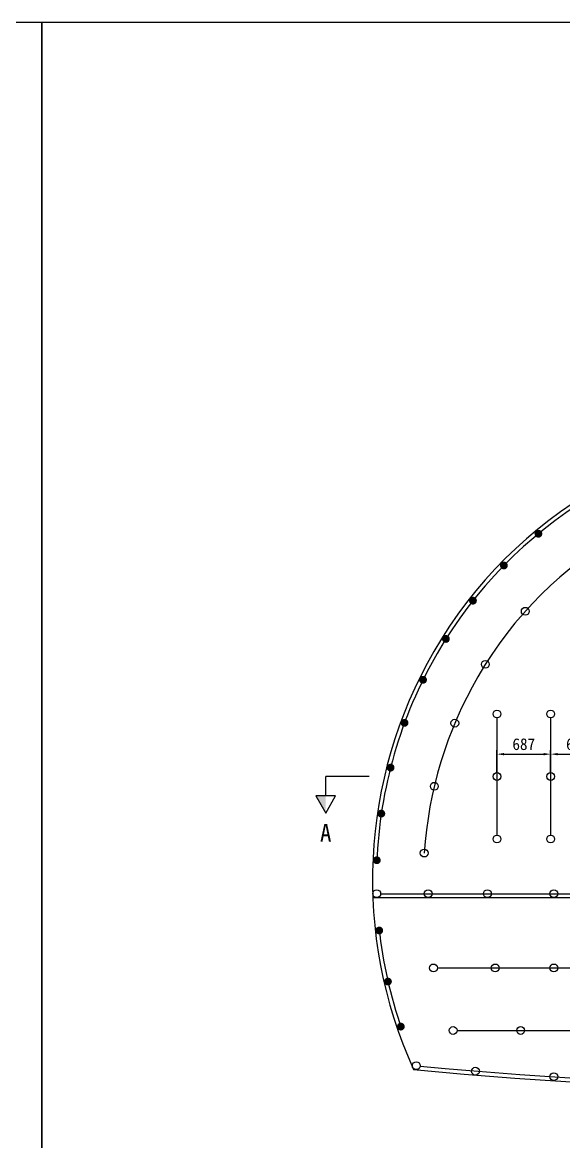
# Model space of a CAD drawing. Header units: millimetres. Extents: x -57518 to 189430, y -17322 to 123318.
# Drawn here: x 149380 to 156305, y 19953 to 34278 of the extents above; entities that cross this region are included whole.
import ezdxf
from ezdxf.enums import TextEntityAlignment as Align

# ---------------------------------------------------------------- set-up
doc = ezdxf.new("R2010")
doc.units = ezdxf.units.MM
doc.header["$LTSCALE"] = 500
doc.header["$PDMODE"] = 1
for name, color, linetype in [('CS-BLST', 4, 'Continuous'), ('CS-BLST-LIN1', 2, 'Continuous'), ('CS-BLST-LIN2', 2, 'Continuous'), ('CS-BLST-LIN3', 2, 'Continuous'), ('CS-BLST-TEX1', 6, 'Continuous'), ('CS-DIMS', 1, 'Continuous'), ('CS-EXCV', 3, 'E-DIGLN01'), ('CS-SYMB', 2, 'Continuous'), ('CS-TEX1', 6, 'Continuous'), ('CX-PAPR', 2, 'Continuous')]:
    doc.layers.add(name, color=color, linetype=linetype)
doc.styles.add('굴림체', font='')
doc.styles.get('굴림체').set_extended_font_data('GulimChe')
doc.linetypes.add('E-DIGLN01', pattern='A,0.9,-0.2,[19,kscals.shx,S=0.1,R=180,X=0,Y=0],0.9', length=2)
doc.dimstyles.new('DIM01-50', dxfattribs={"dimscale": 50, "dimtxt": 3, "dimasz": 1.8, "dimexe": 1, "dimexo": 1, "dimgap": 1, "dimtad": 1, "dimdec": 0, "dimzin": 9, "dimdsep": 46, "dimlunit": 6, "dimtxsty": '굴림체', "dimcen": 2.5, "dimclrt": 3, "dimadec": 4, "dimazin": 0, "dimtfac": 1, "dimtdec": 0, "dimtmove": 2, "dimatfit": 3, "dimfxl": 1, "dimtolj": 1, "dimtzin": 0, "dimarcsym": 0})

# ---------------------------------------------------------------- blocks, each defined once
blk = doc.blocks.new('SECB_L1')
at = {"layer": 'CS-SYMB'}
for p in [(-11.1, 4.99), (0, 0)]:
    blk.add_line(p, (-11.1, 0), dxfattribs=at)
blk.add_lwpolyline([(-11.1, 9.41), (-8.6, 4.99), (-13.6, 4.99)], close=True, dxfattribs=at)
blk.add_solid([(-11.1, 9.41), (-11.1, 9.41), (-11.1, 4.99), (-13.6, 4.99)], dxfattribs=at)
at = {"layer": 'CS-TEX1', "style": '굴림체', "flags": 4}
for tag, rotation in [('A_090', 270), ('A_270', 90), ('A_180', 180)]:
    blk.add_attdef(tag, text='', height=5, rotation=rotation, dxfattribs=at).set_placement((-10.79, 14), align=Align.MIDDLE)
blk.add_attdef('A_000', text='', height=4.5, dxfattribs=at).set_placement((-11.1, 14.41), align=Align.MIDDLE)
blk = doc.blocks.new('*D26')
at = {"layer": 'CS-DIMS', "color": 0, "lineweight": -2, "transparency": 16777216}
for p, q in [((156138, 24676), (156138, 24962)), ((156825, 24676), (156825, 24962)), ((156228, 24912), (156735, 24912))]:
    blk.add_line(p, q, dxfattribs=at)
at = {"layer": 'CS-DIMS', "color": 0, "transparency": 16777216}
for points in [[(156228, 24927), (156228, 24897), (156138, 24912)], [(156735, 24927), (156735, 24897), (156825, 24912)]]:
    blk.add_solid(points, dxfattribs=at)
at = {"layer": 'Defpoints', "color": 0, "transparency": 16777216}
for p in [(156825, 24912), (156138, 24626), (156825, 24626)]:
    blk.add_point(p, dxfattribs=at)
at = {"layer": 'CS-DIMS', "color": 3, "transparency": 16777216, "insert": (156482, 25039), "char_height": 150, "attachment_point": 5, "style": '굴림체'}
blk.add_mtext('\\A1;687', dxfattribs=at)
blk = doc.blocks.new('*D27')
at = {"layer": 'CS-DIMS', "color": 0, "lineweight": -2, "transparency": 16777216}
for p, q in [((155452, 24676), (155452, 24962)), ((156138, 24676), (156138, 24962)), ((155542, 24912), (156048, 24912))]:
    blk.add_line(p, q, dxfattribs=at)
at = {"layer": 'CS-DIMS', "color": 0, "transparency": 16777216}
for points in [[(155542, 24927), (155542, 24897), (155452, 24912)], [(156048, 24927), (156048, 24897), (156138, 24912)]]:
    blk.add_solid(points, dxfattribs=at)
at = {"layer": 'Defpoints', "color": 0, "transparency": 16777216}
for p in [(156138, 24912), (155452, 24626, 0), (156138, 24626)]:
    blk.add_point(p, dxfattribs=at)
at = {"layer": 'CS-DIMS', "color": 3, "transparency": 16777216, "insert": (155795, 25039), "char_height": 150, "attachment_point": 5, "style": '굴림체'}
blk.add_mtext('\\A1;687', dxfattribs=at)

msp = doc.modelspace()

# ---------------------------------------------------------------- linework, layer by layer
at = {"layer": 'CS-BLST', "lineweight": 0, "const_width": 50, "elevation": 0}
for points in [[(155977.6, 27708.1, 1), (155986.4, 27757.3, 1)], [(155538.7, 27301.9, 1), (155542.3, 27351.8, 1)], [(155145.3, 26851.5, 1), (155143.6, 26901.5, 1)], [(154802, 26361.9, 1), (154795, 26411.4, 1)], [(154512.1, 25838.8, 1), (154499.9, 25887.3, 1)], [(154277.8, 25288.5, 1), (154260.7, 25335.5, 1)], [(154101.6, 24717, 1), (154079.8, 24762, 1)], [(153985.4, 24130.3, 1), (153959.1, 24172.8, 1)], [(153930.4, 23534.8, 1), (153899.8, 23574.3, 1)], [(153964, 22638.4, 1), (153927.3, 22672.3, 1)], [(154077, 21986.9, 1), (154037, 22016.8, 1)], [(154242.9, 21412.2, 1), (154200, 21437.9, 1)]]:
    msp.add_lwpolyline(points, format="xyb", close=True, dxfattribs=at)
at = {"layer": 'CS-BLST'}
for centre in [(155813.9, 26741, 0), (155303.4, 26062.6, 0), (154912.7, 25308.8, 0), (155451.6, 25426.2, 0), (156138.4, 25426.2, 0), (155451.6, 24626.2, 0), (156138.4, 24626.2, 0), (154650, 24501.4, 0), (155451.6, 23826.2, 0), (156138.4, 23826.2, 0), (154521, 23646.2, 0), (153913.6, 23126.2, 0), (154571.5, 23126.2, 0), (155329.7, 23126.2, 0), (156179.7, 23126.2, 0), (154639.5, 22176.2, 0), (155429.7, 22176.2, 0), (156179.7, 22176.2, 0), (154891.1, 21376.2, 0), (155754.7, 21376.2, 0), (154419.1, 20924.1, 0), (155176.8, 20854.5, 0), (156179, 20784.4, 0)]:
    msp.add_circle(centre, 50, dxfattribs=at)
at = {"layer": 'CS-BLST-LIN1'}
for p, q in [((155451.6, 25376.2, 0), (155451.6, 23876.2, 0)), ((156138.4, 25376.2, 0), (156138.4, 23876.2, 0)), ((154689.5, 22176.2, 0), (164469.9, 22176.2, 0)), ((154941.1, 21376.2, 0), (164218.3, 21376.2, 0))]:
    msp.add_line(p, q, dxfattribs=at)
at = {"layer": 'CS-BLST-LIN1', "elevation": 0, "flags": 128}
msp.add_lwpolyline([(153963.6, 23126.2), (165189.8, 23126.2)], dxfattribs=at)
at = {"layer": 'CS-BLST-LIN1'}
msp.add_arc((159579.7, 74523.4, 0), 53847.2, 264.55368, 275.44632, dxfattribs=at)
at = {"layer": 'CS-BLST-LIN2', "elevation": 0, "flags": 128}
msp.add_lwpolyline([(159579.7, 28426.2, 0.2679492), (155206.2, 25901.2, 0.1148013), (154521, 23646.2, 0.1148013)], format="xyb", dxfattribs=at)
at = {"layer": 'CS-BLST-LIN3', "elevation": 0, "flags": 128}
for points in [[(159279.7, 29018.3, 0.2537647), (154686.6, 26201.2, 0.1216498), (153914.1, 23529.6, 0.1216498)], [(153942.9, 22680.2, 0.0566673), (154229.6, 21401.4)]]:
    msp.add_lwpolyline(points, format="xyb", dxfattribs=at)
at = {"layer": 'CS-EXCV', "elevation": 0, "flags": 128}
msp.add_lwpolyline([(164773.9, 20877.1, 0.2422965), (164516, 26226.2, 0.5773503), (154643.3, 26226.2, 0.2422965), (154385.5, 20877.1)], format="xyb", dxfattribs=at)
msp.add_lwpolyline([(153863.9, 23076.2), (165295.4, 23076.2)], dxfattribs=at)
at = {"layer": 'CS-EXCV'}
msp.add_arc((159579.7, 74523.4, 0), 53897.2, 264.46968, 275.53032, dxfattribs=at)
at = {"layer": 'CX-PAPR', "elevation": 0}
for points in [[(109829.7, 8477.8), (149629.7, 8477.8), (149629.7, 34277.8), (109829.7, 34277.8)], [(149629.7, 8477.8), (189429.7, 8477.8), (189429.7, 34277.8), (149629.7, 34277.8)]]:
    msp.add_lwpolyline(points, close=True, dxfattribs=at)

# ---------------------------------------------------------------- block references
at = {"layer": 'CS-SYMB'}
ref = msp.add_blockref('SECB_L1', (153815.8, 24626.2, 0), dxfattribs=dict(at, xscale=-50, yscale=50, zscale=50, rotation=180))
ref.add_attrib('A_000', 'A', dxfattribs={"layer": 'CS-BLST-TEX1', "height": 225, "style": '굴림체', "flags": 4}).set_placement((153260.9, 23905.9, 0), align=Align.MIDDLE)

# ---------------------------------------------------------------- dimensions: what is measured, and where the dimension line sits
at = {"layer": 'CS-DIMS'}
for base, p1, p2, picture, middle in [((156138.4, 24911.9, 0), (155451.6, 24626.2, 0), (156138.4, 24626.2, 0), '*D27', (155795, 25038.8, 0)), ((156825.2, 24911.9, 0), (156138.4, 24626.2, 0), (156825.2, 24626.2, 0), '*D26', (156481.8, 25038.8, 0))]:
    dim = msp.add_linear_dim(base=base, p1=p1, p2=p2, dimstyle='DIM01-50', dxfattribs=at)
    dim.commit()
    dim.dimension.update_dxf_attribs({"geometry": picture, "text_midpoint": middle})

doc.saveas('drawing.dxf')
